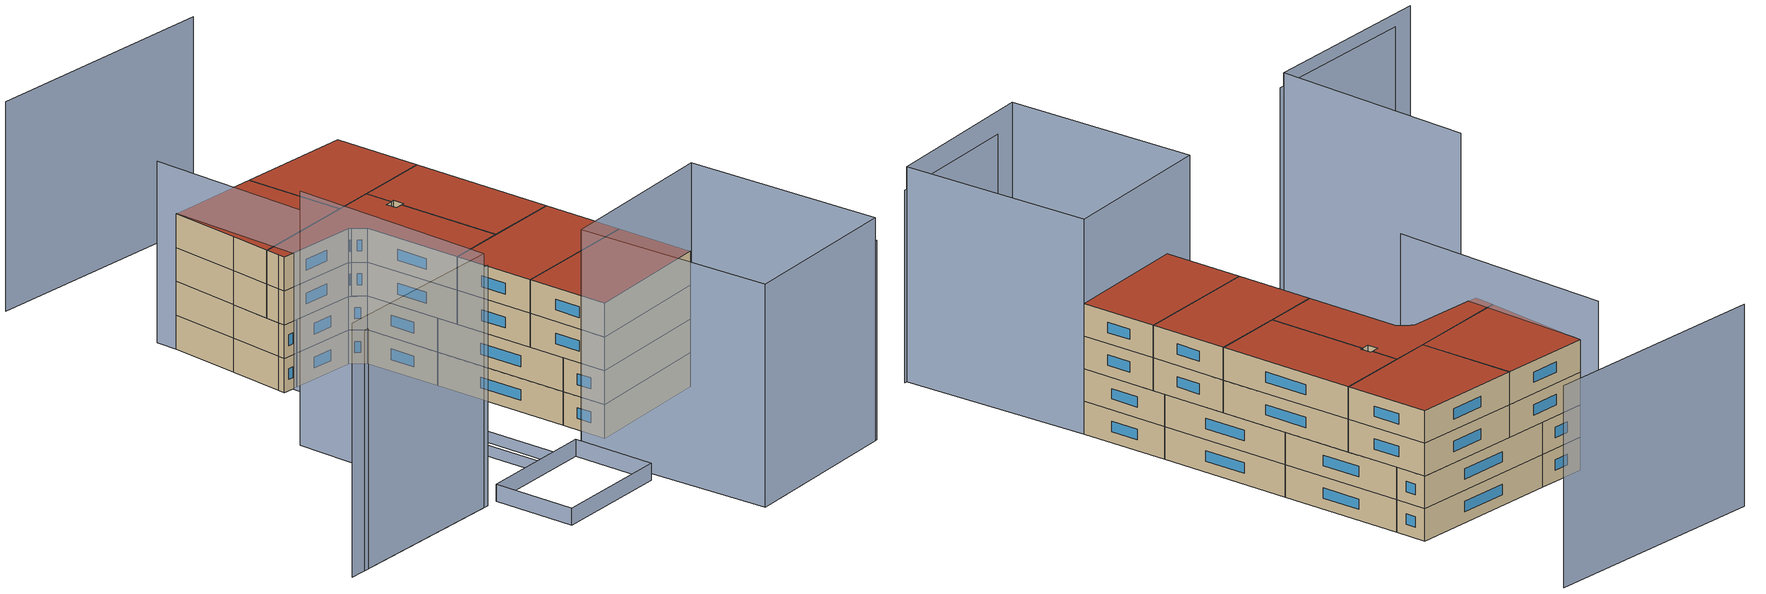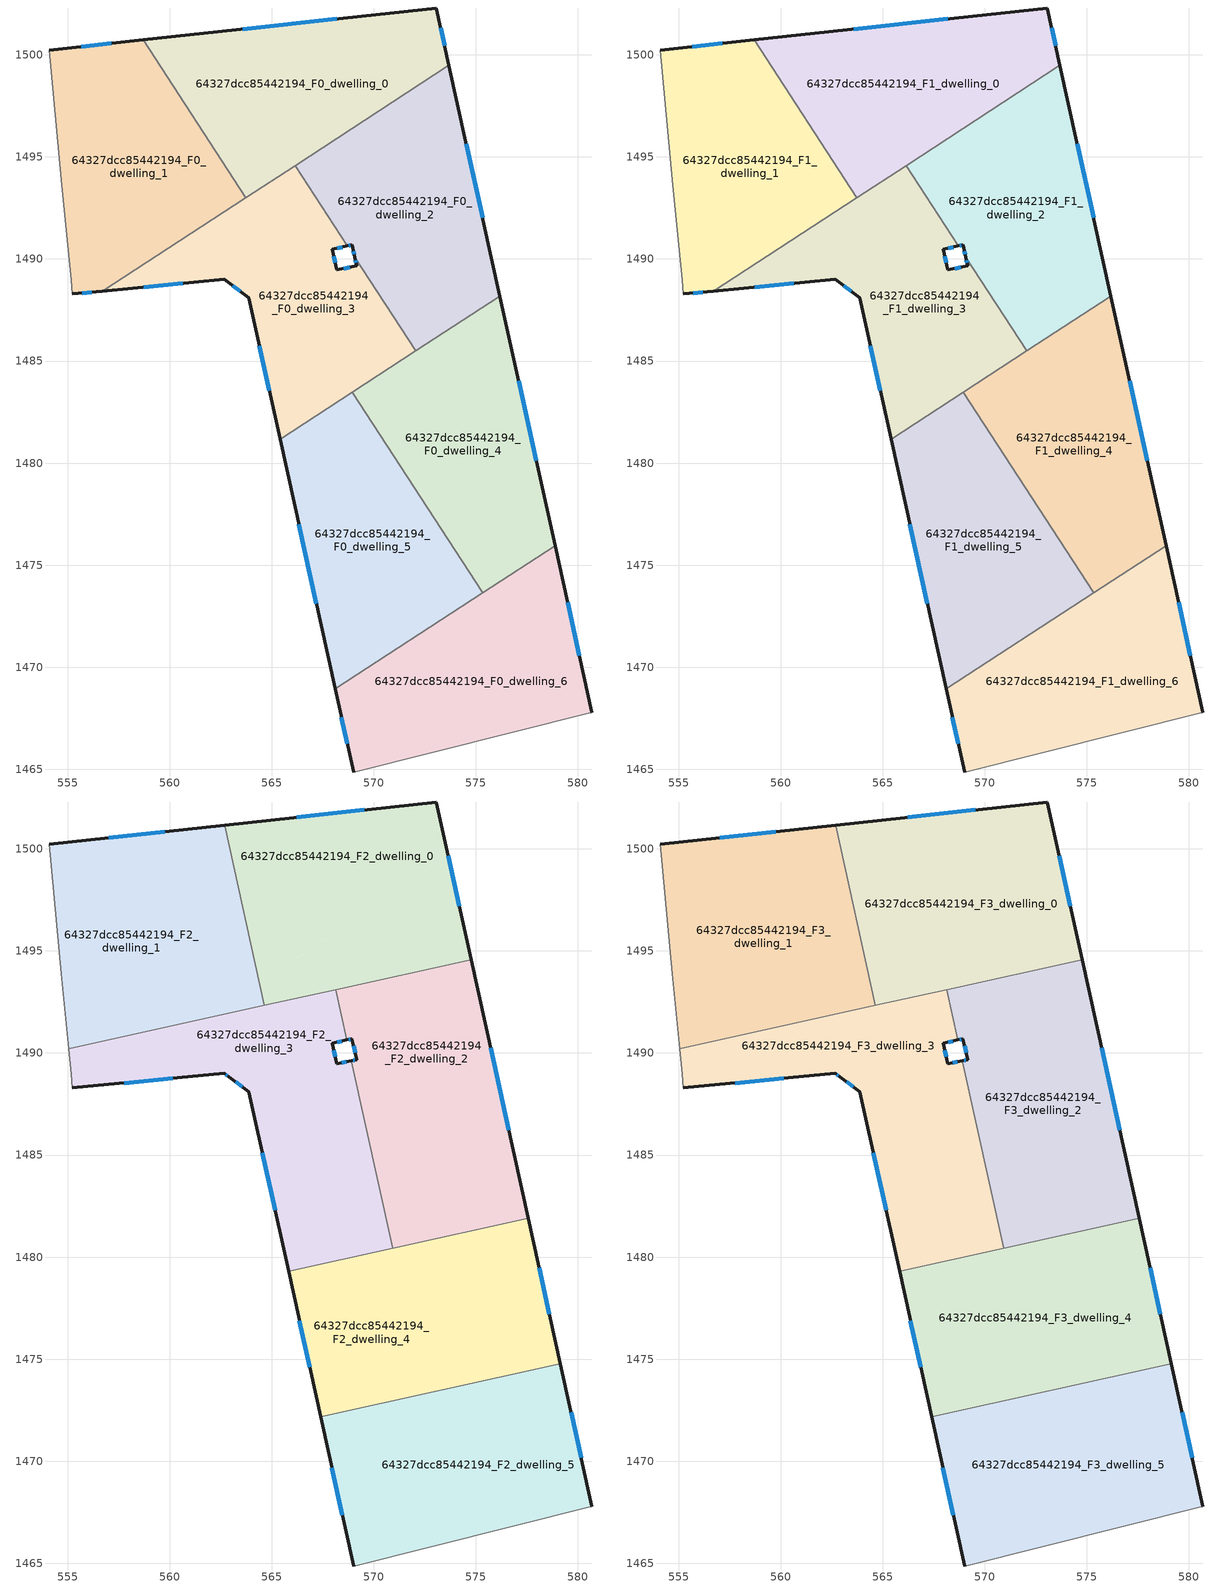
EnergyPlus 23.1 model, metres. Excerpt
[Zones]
64327dcc85442194_F0_dwelling_0
 floor ground (EU_floor_Construction): 573.06,1502.29 573.68,1499.48 563.73,1493.01 558.71,1500.73 z0
 wall outside (EU_wall_Construction): 573.68,1499.48 573.06,1502.29 558.71,1500.73 z0:3
 wall to 64327dcc85442194_F0_dwelling_1 (EU_wall_Construction): 558.71,1500.73 563.73,1493.01 z0:3
 wall to 64327dcc85442194_F0_dwelling_2 (EU_wall_Construction): 566.14,1494.58 573.68,1499.48 z0:3
 wall to 64327dcc85442194_F0_dwelling_3 (EU_wall_Construction): 563.73,1493.01 566.14,1494.58 z0:3
 window (EU_Window_Construction): 573.47,1500.44 573.27,1501.34 / 568.18,1501.76 563.59,1501.26 z1.02:1.98
64327dcc85442194_F0_dwelling_1
 floor ground (EU_floor_Construction): 558.71,1500.73 563.73,1493.01 556.69,1488.42 555.24,1488.29 555.18,1488.96 554.7,1493.89 554.1,1500.22 z0
 wall outside (EU_wall_Construction): 555.24,1488.29 556.69,1488.42 / 558.71,1500.73 554.1,1500.22 z0:3
 wall adiabatic (EU_wall_Construction): 554.1,1500.22 554.7,1493.89 555.18,1488.96 555.24,1488.29 z0:3
 wall to 64327dcc85442194_F0_dwelling_3 (EU_wall_Construction): 556.69,1488.42 563.73,1493.01 z0:3
 window (EU_Window_Construction): 555.73,1488.33 556.2,1488.38 / 557.14,1500.56 555.67,1500.4 z1.02:1.98
64327dcc85442194_F0_dwelling_2
 floor ground (EU_floor_Construction): 573.68,1499.48 576.18,1488.18 572.05,1485.5 569.07,1490.07 568.96,1490.55 568.93,1490.69 568.7,1490.64 566.14,1494.58 z0
 wall outside (EU_wall_Construction): 568.7,1490.64 568.93,1490.69 568.96,1490.55 569.07,1490.07 / 576.18,1488.18 573.68,1499.48 z0:3
 wall to 64327dcc85442194_F0_dwelling_3 (EU_wall_Construction): 569.07,1490.07 572.05,1485.5 / 566.14,1494.58 568.7,1490.64 z0:3
 wall to 64327dcc85442194_F0_dwelling_4 (EU_wall_Construction): 572.05,1485.5 576.18,1488.18 z0:3
 window (EU_Window_Construction): 569,1490.39 569.04,1490.24 / 568.78,1490.66 568.86,1490.68 / 575.33,1492.03 574.53,1495.64 z1.02:1.98
64327dcc85442194_F0_dwelling_3
 floor ground (EU_floor_Construction): 568.7,1490.64 567.96,1490.48 568.19,1489.46 569.16,1489.67 569.07,1490.07 572.05,1485.5 565.41,1481.18 563.88,1488.11 562.68,1489 556.69,1488.42 566.14,1494.58 z0
 wall outside (EU_wall_Construction): 569.07,1490.07 569.16,1489.67 568.19,1489.46 567.96,1490.48 568.7,1490.64 / 556.69,1488.42 562.68,1489 563.88,1488.11 565.41,1481.18 z0:3
 wall to 64327dcc85442194_F0_dwelling_5 (EU_wall_Construction): 565.41,1481.18 568.95,1483.48 z0:3
 wall to 64327dcc85442194_F0_dwelling_4 (EU_wall_Construction): 568.95,1483.48 572.05,1485.5 z0:3
 window (EU_Window_Construction): 568.21,1490.53 568.45,1490.59 / 568.11,1489.81 568.04,1490.13 / 568.83,1489.6 568.52,1489.53 / 569.1,1489.94 569.13,1489.81 / 564.4,1485.75 564.89,1483.54 / 563.08,1488.69 563.47,1488.41 / 558.73,1488.62 560.64,1488.8 z1.02:1.98
64327dcc85442194_F0_dwelling_4
 floor ground (EU_floor_Construction): 576.18,1488.18 578.88,1475.95 575.34,1473.65 568.95,1483.48 z0
 wall outside (EU_wall_Construction): 578.88,1475.95 576.18,1488.18 z0:3
 wall to 64327dcc85442194_F0_dwelling_5 (EU_wall_Construction): 568.95,1483.48 575.34,1473.65 z0:3
 wall to 64327dcc85442194_F0_dwelling_6 (EU_wall_Construction): 575.34,1473.65 578.88,1475.95 z0:3
 window (EU_Window_Construction): 577.96,1480.11 577.1,1484.02 z1.02:1.98
64327dcc85442194_F0_dwelling_5
 floor ground (EU_floor_Construction): 568.95,1483.48 575.34,1473.65 568.11,1468.95 565.41,1481.18 z0
 wall outside (EU_wall_Construction): 565.41,1481.18 568.11,1468.95 z0:3
 wall to 64327dcc85442194_F0_dwelling_6 (EU_wall_Construction): 568.11,1468.95 575.34,1473.65 z0:3
 window (EU_Window_Construction): 566.33,1477.02 567.19,1473.11 z1.02:1.98
64327dcc85442194_F0_dwelling_6
 floor ground (EU_floor_Construction): 578.88,1475.95 580.68,1467.8 580.65,1467.77 580.61,1467.78 569.01,1464.87 568.11,1468.95 z0
 wall outside (EU_wall_Construction): 580.68,1467.8 578.88,1475.95 / 568.11,1468.95 569.01,1464.87 z0:3
 wall adiabatic (EU_wall_Construction): 569.01,1464.87 580.61,1467.78 580.65,1467.77 580.68,1467.8 z0:3
 window (EU_Window_Construction): 580.07,1470.57 579.49,1473.18 / 568.42,1467.56 568.71,1466.26 z1.02:1.98
64327dcc85442194_F1_dwelling_0
 floor to 64327dcc85442194_F0_dwelling_0 (EU_floor_Construction): 573.06,1502.29 573.68,1499.48 563.73,1493.01 558.71,1500.73 z3
 wall outside (EU_wall_Construction): 573.68,1499.48 573.06,1502.29 558.71,1500.73 z3:6
 wall to 64327dcc85442194_F1_dwelling_1 (EU_wall_Construction): 558.71,1500.73 563.73,1493.01 z3:6
 wall to 64327dcc85442194_F1_dwelling_2 (EU_wall_Construction): 566.14,1494.58 573.68,1499.48 z3:6
 wall to 64327dcc85442194_F1_dwelling_3 (EU_wall_Construction): 563.73,1493.01 566.14,1494.58 z3:6
 window (EU_Window_Construction): 573.47,1500.44 573.27,1501.34 / 568.18,1501.76 563.59,1501.26 z4.02:4.98
 ceiling adiabatic (EU_roof_Construction): 573.68,1499.48 573.06,1502.29 562.7,1501.16 564.4,1493.44 z6
64327dcc85442194_F1_dwelling_1
 floor to 64327dcc85442194_F0_dwelling_1 (EU_floor_Construction): 558.71,1500.73 563.73,1493.01 556.69,1488.42 555.24,1488.29 555.18,1488.96 554.7,1493.89 554.1,1500.22 z3
 wall outside (EU_wall_Construction): 555.24,1488.29 556.69,1488.42 / 558.71,1500.73 554.1,1500.22 z3:6
 wall adiabatic (EU_wall_Construction): 554.1,1500.22 554.7,1493.89 555.18,1488.96 555.24,1488.29 z3:6
 wall to 64327dcc85442194_F1_dwelling_3 (EU_wall_Construction): 556.69,1488.42 563.73,1493.01 z3:6
 window (EU_Window_Construction): 555.73,1488.33 556.2,1488.38 / 557.14,1500.56 555.67,1500.4 z4.02:4.98
64327dcc85442194_F1_dwelling_2
 floor to 64327dcc85442194_F0_dwelling_2 (EU_floor_Construction): 573.68,1499.48 576.18,1488.18 572.05,1485.5 569.07,1490.07 568.96,1490.55 568.93,1490.69 568.7,1490.64 566.14,1494.58 z3
 wall outside (EU_wall_Construction): 568.7,1490.64 568.93,1490.69 568.96,1490.55 569.07,1490.07 / 576.18,1488.18 573.68,1499.48 z3:6
 wall to 64327dcc85442194_F1_dwelling_3 (EU_wall_Construction): 569.07,1490.07 572.05,1485.5 / 566.14,1494.58 568.7,1490.64 z3:6
 wall to 64327dcc85442194_F1_dwelling_4 (EU_wall_Construction): 572.05,1485.5 576.18,1488.18 z3:6
 window (EU_Window_Construction): 569,1490.39 569.04,1490.24 / 568.78,1490.66 568.86,1490.68 / 575.33,1492.03 574.53,1495.64 z4.02:4.98
64327dcc85442194_F1_dwelling_3
 floor to 64327dcc85442194_F0_dwelling_3 (EU_floor_Construction): 568.7,1490.64 567.96,1490.48 568.19,1489.46 569.16,1489.67 569.07,1490.07 572.05,1485.5 565.41,1481.18 563.88,1488.11 562.68,1489 556.69,1488.42 566.14,1494.58 z3
 wall outside (EU_wall_Construction): 569.07,1490.07 569.16,1489.67 568.19,1489.46 567.96,1490.48 568.7,1490.64 / 556.69,1488.42 562.68,1489 563.88,1488.11 565.41,1481.18 z3:6
 wall to 64327dcc85442194_F1_dwelling_5 (EU_wall_Construction): 565.41,1481.18 568.95,1483.48 z3:6
 wall to 64327dcc85442194_F1_dwelling_4 (EU_wall_Construction): 568.95,1483.48 572.05,1485.5 z3:6
 window (EU_Window_Construction): 568.21,1490.53 568.45,1490.59 / 568.11,1489.81 568.04,1490.13 / 568.83,1489.6 568.52,1489.53 / 569.1,1489.94 569.13,1489.81 / 564.4,1485.75 564.89,1483.54 / 563.08,1488.69 563.47,1488.41 / 558.73,1488.62 560.64,1488.8 z4.02:4.98
64327dcc85442194_F1_dwelling_4
 floor to 64327dcc85442194_F0_dwelling_4 (EU_floor_Construction): 576.18,1488.18 578.88,1475.95 575.34,1473.65 568.95,1483.48 z3
 wall outside (EU_wall_Construction): 578.88,1475.95 576.18,1488.18 z3:6
 wall to 64327dcc85442194_F1_dwelling_5 (EU_wall_Construction): 568.95,1483.48 575.34,1473.65 z3:6
 wall to 64327dcc85442194_F1_dwelling_6 (EU_wall_Construction): 575.34,1473.65 578.88,1475.95 z3:6
 window (EU_Window_Construction): 577.96,1480.11 577.1,1484.02 z4.02:4.98
64327dcc85442194_F1_dwelling_5
 floor to 64327dcc85442194_F0_dwelling_5 (EU_floor_Construction): 568.95,1483.48 575.34,1473.65 568.11,1468.95 565.41,1481.18 z3
 wall outside (EU_wall_Construction): 565.41,1481.18 568.11,1468.95 z3:6
 wall to 64327dcc85442194_F1_dwelling_6 (EU_wall_Construction): 568.11,1468.95 575.34,1473.65 z3:6
 window (EU_Window_Construction): 566.33,1477.02 567.19,1473.11 z4.02:4.98
64327dcc85442194_F1_dwelling_6
 floor to 64327dcc85442194_F0_dwelling_6 (EU_floor_Construction): 578.88,1475.95 580.68,1467.8 580.65,1467.77 580.61,1467.78 569.01,1464.87 568.11,1468.95 z3
 wall outside (EU_wall_Construction): 580.68,1467.8 578.88,1475.95 / 568.11,1468.95 569.01,1464.87 z3:6
 wall adiabatic (EU_wall_Construction): 569.01,1464.87 580.61,1467.78 580.65,1467.77 580.68,1467.8 z3:6
 window (EU_Window_Construction): 580.07,1470.57 579.49,1473.18 / 568.42,1467.56 568.71,1466.26 z4.02:4.98
64327dcc85442194_F2_dwelling_0
 floor to 64327dcc85442194_F1_dwelling_3 (EU_floor_Construction): 566.14,1494.58 567.23,1492.9 564.64,1492.33 564.4,1493.44 z6
 floor to 64327dcc85442194_F1_dwelling_2 (EU_floor_Construction): 573.68,1499.48 574.77,1494.57 567.23,1492.91 566.14,1494.58 z6
 floor adiabatic (EU_floor_Construction): 573.06,1502.29 573.68,1499.48 564.4,1493.44 562.69,1501.16 z6
 wall outside (EU_wall_Construction): 574.77,1494.57 573.06,1502.29 562.69,1501.16 z6:9
 wall to 64327dcc85442194_F2_dwelling_1 (EU_wall_Construction): 562.69,1501.16 564.65,1492.33 z6:9
 wall to 64327dcc85442194_F2_dwelling_2 (EU_wall_Construction): 568.13,1493.1 574.77,1494.57 z6:9
 wall to 64327dcc85442194_F2_dwelling_3 (EU_wall_Construction): 564.65,1492.33 568.13,1493.1 z6:9
 window (EU_Window_Construction): 569.53,1501.91 566.22,1501.55 / 574.19,1497.2 573.64,1499.67 z7.02:7.98
64327dcc85442194_F2_dwelling_1
 floor to 64327dcc85442194_F1_dwelling_1 (EU_floor_Construction): 558.71,1500.73 563.73,1493.01 561.7,1491.68 555.06,1490.22 554.7,1493.89 554.1,1500.22 z6
 floor to 64327dcc85442194_F1_dwelling_3 (EU_floor_Construction): 564.4,1493.44 564.64,1492.33 561.7,1491.68 z6
 floor to 64327dcc85442194_F1_dwelling_0 (EU_floor_Construction): 562.7,1501.16 564.4,1493.44 563.73,1493.01 558.71,1500.73 z6
 wall outside (EU_wall_Construction): 562.69,1501.16 554.1,1500.22 z6:9
 wall adiabatic (EU_wall_Construction): 554.1,1500.22 554.7,1493.89 555.06,1490.22 z6:9
 wall to 64327dcc85442194_F2_dwelling_3 (EU_wall_Construction): 555.06,1490.22 564.65,1492.33 z6:9
 window (EU_Window_Construction): 559.77,1500.84 557.03,1500.54 z7.02:7.98
64327dcc85442194_F2_dwelling_2
 floor to 64327dcc85442194_F1_dwelling_2 (EU_floor_Construction): 574.77,1494.57 576.18,1488.18 572.05,1485.5 569.07,1490.07 568.93,1490.69 568.7,1490.64 568.67,1490.7 568.13,1493.11 z6
 floor to 64327dcc85442194_F1_dwelling_4 (EU_floor_Construction): 576.18,1488.18 577.57,1481.9 570.93,1480.44 570.09,1484.23 z6
 floor to 64327dcc85442194_F1_dwelling_3 (EU_floor_Construction): 569.16,1489.67 569.07,1490.07 572.05,1485.5 570.09,1484.23 568.91,1489.61 z6
 wall outside (EU_wall_Construction): 568.68,1490.64 568.93,1490.69 569.16,1489.67 568.91,1489.61 / 577.57,1481.9 574.77,1494.57 z6:9
 wall to 64327dcc85442194_F2_dwelling_3 (EU_wall_Construction): 568.91,1489.61 570.93,1480.44 / 568.13,1493.11 568.68,1490.64 z6:9
 wall to 64327dcc85442194_F2_dwelling_4 (EU_wall_Construction): 570.93,1480.44 577.57,1481.9 z6:9
 window (EU_Window_Construction): 569.07,1489.65 568.99,1489.63 / 569.01,1490.34 569.08,1490.02 / 568.77,1490.66 568.85,1490.67 / 576.61,1486.21 575.72,1490.26 z7.02:7.98
64327dcc85442194_F2_dwelling_3
 floor to 64327dcc85442194_F1_dwelling_3 (EU_floor_Construction): 568.67,1490.7 568.68,1490.64 567.96,1490.48 568.19,1489.46 568.91,1489.61 570.09,1484.23 565.41,1481.18 563.88,1488.11 562.68,1489 556.69,1488.42 561.7,1491.68 567.23,1492.91 z6
 floor to 64327dcc85442194_F1_dwelling_1 (EU_floor_Construction): 561.7,1491.68 556.69,1488.42 555.24,1488.29 555.18,1488.96 555.06,1490.22 z6
 floor to 64327dcc85442194_F1_dwelling_2 (EU_floor_Construction): 568.13,1493.11 568.67,1490.7 567.23,1492.91 z6
 floor to 64327dcc85442194_F1_dwelling_5 (EU_floor_Construction): 568.95,1483.48 570.93,1480.44 565.82,1479.31 565.41,1481.18 z6
 floor to 64327dcc85442194_F1_dwelling_4 (EU_floor_Construction): 570.09,1484.23 570.93,1480.44 568.95,1483.48 z6
 wall outside (EU_wall_Construction): 568.91,1489.61 568.19,1489.46 567.96,1490.48 568.68,1490.64 / 555.24,1488.29 562.68,1489 562.91,1488.82 563.88,1488.11 565.82,1479.31 z6:9
 wall adiabatic (EU_wall_Construction): 555.06,1490.22 555.18,1488.96 555.24,1488.29 z6:9
 wall to 64327dcc85442194_F2_dwelling_4 (EU_wall_Construction): 565.82,1479.31 570.93,1480.44 z6:9
 window (EU_Window_Construction): 568.2,1490.53 568.43,1490.58 / 568.11,1489.81 568.04,1490.13 / 568.66,1489.56 568.43,1489.51 / 564.54,1485.11 565.16,1482.3 / 563.24,1488.58 563.55,1488.35 / 562.75,1488.94 562.83,1488.88 / 557.77,1488.53 560.14,1488.75 z7.02:7.98
64327dcc85442194_F2_dwelling_4
 floor to 64327dcc85442194_F1_dwelling_4 (EU_floor_Construction): 577.57,1481.9 578.88,1475.95 575.99,1474.07 575.19,1473.89 570.93,1480.43 z6
 floor to 64327dcc85442194_F1_dwelling_6 (EU_floor_Construction): 578.88,1475.95 579.14,1474.77 575.99,1474.07 z6
 floor to 64327dcc85442194_F1_dwelling_5 (EU_floor_Construction): 570.93,1480.43 575.19,1473.89 567.4,1472.17 565.82,1479.31 z6
 wall outside (EU_wall_Construction): 565.82,1479.31 567.4,1472.17 / 579.14,1474.77 577.57,1481.9 z6:9
 wall to 64327dcc85442194_F2_dwelling_5 (EU_wall_Construction): 567.4,1472.17 579.14,1474.77 z6:9
 window (EU_Window_Construction): 566.36,1476.88 566.86,1474.6 / 578.61,1477.19 578.1,1479.47 z7.02:7.98
64327dcc85442194_F2_dwelling_5
 floor to 64327dcc85442194_F1_dwelling_5 (EU_floor_Construction): 575.19,1473.89 575.34,1473.65 568.11,1468.95 567.4,1472.17 z6
 floor to 64327dcc85442194_F1_dwelling_6 (EU_floor_Construction): 579.14,1474.77 580.68,1467.8 580.65,1467.77 580.61,1467.78 569.01,1464.87 568.11,1468.95 575.98,1474.07 z6
 floor to 64327dcc85442194_F1_dwelling_4 (EU_floor_Construction): 575.98,1474.07 575.34,1473.65 575.19,1473.89 z6
 wall outside (EU_wall_Construction): 580.68,1467.8 579.14,1474.77 / 567.4,1472.17 569.01,1464.87 z6:9
 wall adiabatic (EU_wall_Construction): 569.01,1464.87 580.61,1467.78 580.65,1467.77 580.68,1467.8 z6:9
 window (EU_Window_Construction): 580.16,1470.17 579.67,1472.4 / 567.95,1469.69 568.46,1467.35 z7.02:7.98
64327dcc85442194_F3_dwelling_0
 floor to 64327dcc85442194_F2_dwelling_0 (EU_floor_Construction): 573.06,1502.29 574.77,1494.57 564.65,1492.33 562.69,1501.16 z9
 wall outside (EU_wall_Construction): 574.77,1494.57 573.06,1502.29 562.69,1501.16 z9:12
 wall to 64327dcc85442194_F3_dwelling_1 (EU_wall_Construction): 562.69,1501.16 564.65,1492.33 z9:12
 wall to 64327dcc85442194_F3_dwelling_2 (EU_wall_Construction): 568.13,1493.1 574.77,1494.57 z9:12
 wall to 64327dcc85442194_F3_dwelling_3 (EU_wall_Construction): 564.65,1492.33 568.13,1493.1 z9:12
 window (EU_Window_Construction): 569.53,1501.91 566.22,1501.55 / 574.19,1497.2 573.64,1499.67 z10.02:10.98
 roof outside (EU_roof_Construction): 574.77,1494.57 573.06,1502.29 562.69,1501.16 564.65,1492.33 z12
64327dcc85442194_F3_dwelling_1
 floor to 64327dcc85442194_F2_dwelling_1 (EU_floor_Construction): 562.69,1501.16 564.65,1492.33 555.06,1490.22 554.7,1493.89 554.1,1500.22 z9
 wall outside (EU_wall_Construction): 562.69,1501.16 554.1,1500.22 z9:12
 wall adiabatic (EU_wall_Construction): 554.1,1500.22 554.7,1493.89 555.06,1490.22 z9:12
 wall to 64327dcc85442194_F3_dwelling_3 (EU_wall_Construction): 555.06,1490.22 564.65,1492.33 z9:12
 window (EU_Window_Construction): 559.77,1500.84 557.03,1500.54 z10.02:10.98
 roof outside (EU_roof_Construction): 564.65,1492.33 562.69,1501.16 554.1,1500.22 554.7,1493.89 555.06,1490.22 z12
64327dcc85442194_F3_dwelling_2
 floor to 64327dcc85442194_F2_dwelling_2 (EU_floor_Construction): 574.77,1494.57 577.57,1481.9 570.93,1480.44 568.91,1489.61 569.16,1489.67 568.93,1490.69 568.68,1490.64 568.13,1493.11 z9
 wall outside (EU_wall_Construction): 568.68,1490.64 568.93,1490.69 569.16,1489.67 568.91,1489.61 / 577.57,1481.9 574.77,1494.57 z9:12
 wall to 64327dcc85442194_F3_dwelling_3 (EU_wall_Construction): 568.91,1489.61 570.93,1480.44 / 568.13,1493.11 568.68,1490.64 z9:12
 wall to 64327dcc85442194_F3_dwelling_4 (EU_wall_Construction): 570.93,1480.44 577.57,1481.9 z9:12
 window (EU_Window_Construction): 569.07,1489.65 568.99,1489.63 / 569.01,1490.34 569.08,1490.02 / 568.77,1490.66 568.85,1490.67 / 576.61,1486.21 575.72,1490.26 z10.02:10.98
 roof outside (EU_roof_Construction): 577.57,1481.9 574.77,1494.57 568.13,1493.11 568.68,1490.64 568.93,1490.69 569.16,1489.67 568.91,1489.61 570.93,1480.44 z12
64327dcc85442194_F3_dwelling_3
 floor to 64327dcc85442194_F2_dwelling_3 (EU_floor_Construction): 568.13,1493.11 568.68,1490.64 567.96,1490.48 568.19,1489.46 568.91,1489.61 570.93,1480.44 565.82,1479.31 563.88,1488.11 562.91,1488.82 562.68,1489 555.24,1488.29 555.18,1488.96 555.06,1490.22 z9
 wall outside (EU_wall_Construction): 568.91,1489.61 568.19,1489.46 567.96,1490.48 568.68,1490.64 / 555.24,1488.29 562.68,1489 562.91,1488.82 563.88,1488.11 565.82,1479.31 z9:12
 wall adiabatic (EU_wall_Construction): 555.06,1490.22 555.18,1488.96 555.24,1488.29 z9:12
 wall to 64327dcc85442194_F3_dwelling_4 (EU_wall_Construction): 565.82,1479.31 570.93,1480.44 z9:12
 window (EU_Window_Construction): 568.2,1490.53 568.43,1490.58 / 568.11,1489.81 568.04,1490.13 / 568.66,1489.56 568.43,1489.51 / 564.54,1485.11 565.16,1482.3 / 563.24,1488.58 563.55,1488.35 / 562.75,1488.94 562.83,1488.88 / 557.77,1488.53 560.14,1488.75 z10.02:10.98
 roof outside (EU_roof_Construction): 570.93,1480.44 568.91,1489.61 568.19,1489.46 567.96,1490.48 568.68,1490.64 568.13,1493.11 555.06,1490.22 555.18,1488.96 555.24,1488.29 562.68,1489 562.91,1488.82 563.88,1488.11 565.82,1479.31 z12
64327dcc85442194_F3_dwelling_4
 floor to 64327dcc85442194_F2_dwelling_4 (EU_floor_Construction): 577.57,1481.9 579.14,1474.77 567.4,1472.17 565.82,1479.31 z9
 wall outside (EU_wall_Construction): 565.82,1479.31 567.4,1472.17 / 579.14,1474.77 577.57,1481.9 z9:12
 wall to 64327dcc85442194_F3_dwelling_5 (EU_wall_Construction): 567.4,1472.17 579.14,1474.77 z9:12
 window (EU_Window_Construction): 566.36,1476.88 566.86,1474.6 / 578.61,1477.19 578.1,1479.47 z10.02:10.98
 roof outside (EU_roof_Construction): 579.14,1474.77 577.57,1481.9 565.82,1479.31 567.4,1472.17 z12
64327dcc85442194_F3_dwelling_5
 floor to 64327dcc85442194_F2_dwelling_5 (EU_floor_Construction): 579.14,1474.77 580.68,1467.8 580.65,1467.77 580.61,1467.78 569.01,1464.87 567.4,1472.17 z9
 wall outside (EU_wall_Construction): 580.68,1467.8 579.14,1474.77 / 567.4,1472.17 569.01,1464.87 z9:12
 wall adiabatic (EU_wall_Construction): 569.01,1464.87 580.61,1467.78 580.65,1467.77 580.68,1467.8 z9:12
 window (EU_Window_Construction): 580.16,1470.17 579.67,1472.4 / 567.95,1469.69 568.46,1467.35 z10.02:10.98
 roof outside (EU_roof_Construction): 580.65,1467.77 580.68,1467.8 579.14,1474.77 567.4,1472.17 569.01,1464.87 580.61,1467.78 z12
shading: 538.06,1458.62 553.57,1461.43 z0:21.3; 554.61,1461.6 565.06,1463.87 / 565.06,1463.87 566.67,1456.47 / 566.67,1456.47 556.23,1454.19 / 556.23,1454.19 554.61,1461.6 z0:1.5; 560.86,1463.17 558.77,1472.67 / 558.77,1472.67 560.83,1473.12 / 560.83,1473.12 562.92,1463.63 / 562.92,1463.63 560.86,1463.17 z0:1; 549.72,1479.96 553.09,1461.34 / 553.09,1461.34 536.51,1458.33 z0:22.5; 572.24,1447.08 585.36,1450.37 z0:17.7; 570.2,1446.56 565.81,1464.07 / 565.81,1464.07 580.73,1467.81 / 580.73,1467.81 585.12,1450.31 / 585.12,1450.31 570.2,1446.56 z0:19.8; 553.76,1502.12 557.5,1481.33 z0:16.1; 570.33,1516.84 548.45,1514.56 z0:18.6
[Building]
EU S2 Campaign: North Axis=0; Terrain=City; Solar Distribution=FullExterior
[Site:Location]
Vienna: Latitude=48; Longitude=16.5; Time Zone=1; Elevation=183
[SizingPeriod:WeatherFileDays]
AnnualSizingPeriod: Begin Month=1; Begin Day of Month=1; End Month=12; End Day of Month=31; Day of Week for Start Day=Monday; Use Weather File Daylight Saving Period=No; Use Weather File Rain and Snow Indicators=No
[MATERIAL]
EU_InternalMass_Material: Roughness=MediumRough; Thickness=0.1; Conductivity=1; Density=1800; Specific Heat=900; Thermal Absorptance=0.9; Solar Absorptance=0.7; Visible Absorptance=0.7
[MATERIAL:NOMASS] Roughness=MediumRough; Thermal Absorptance=0.9; Solar Absorptance=0.7; Visible Absorptance=0.7
Name | Thermal Resistance
EU_wall_NoMass | 0.942466
EU_roof_NoMass | 0.551687
EU_floor_NoMass | 0.66527
[WINDOWMATERIAL:SIMPLEGLAZINGSYSTEM]
EU_Window_SimpleGlazing: UFactor=2.03367; Solar Heat Gain Coefficient=0.65; Visible Transmittance=0.65
[CONSTRUCTION]
EU_wall_Construction: EU_wall_NoMass
EU_roof_Construction: EU_roof_NoMass
EU_floor_Construction: EU_floor_NoMass
EU_Window_Construction: EU_Window_SimpleGlazing
EU_InternalMass_Construction: EU_InternalMass_Material
[ZONE] Type=1; Multiplier=1; Ceiling Height=autocalculate; Floor Area=autocalculate; Part of Total Floor Area=Yes
Name | Volume
64327dcc85442194_F0_dwelling_0; 64327dcc85442194_F1_dwelling_0 | 225.965
64327dcc85442194_F2_dwelling_0; 64327dcc85442194_F3_dwelling_0 | 263.611
64327dcc85442194_F0_dwelling_1; 64327dcc85442194_F1_dwelling_1 | 225.951
64327dcc85442194_F2_dwelling_1; 64327dcc85442194_F3_dwelling_1 | 263.632
64327dcc85442194_F0_dwelling_2; 64327dcc85442194_F1_dwelling_2 | 225.953
64327dcc85442194_F2_dwelling_2; 64327dcc85442194_F3_dwelling_2 | 263.635
64327dcc85442194_F0_dwelling_3; 64327dcc85442194_F1_dwelling_3; 64327dcc85442194_F0_dwelling_6; 64327dcc85442194_F1_dwelling_6 | 225.963
64327dcc85442194_F2_dwelling_3; 64327dcc85442194_F3_dwelling_3 | 263.622
64327dcc85442194_F0_dwelling_4; 64327dcc85442194_F1_dwelling_4 | 225.944
64327dcc85442194_F2_dwelling_4; 64327dcc85442194_F3_dwelling_4 | 263.624
64327dcc85442194_F0_dwelling_5; 64327dcc85442194_F1_dwelling_5 | 225.977
64327dcc85442194_F2_dwelling_5; 64327dcc85442194_F3_dwelling_5 | 263.636
[INTERNALMASS] Construction=EU_InternalMass_Construction
Name | Zone or ZoneList | Surface Area
64327dcc85442194_F0_dwelling_0_EU_InternalMass | 64327dcc85442194_F0_dwelling_0 | 75.319
64327dcc85442194_F0_dwelling_1_EU_InternalMass | 64327dcc85442194_F0_dwelling_1 | 75.3164
64327dcc85442194_F0_dwelling_2_EU_InternalMass | 64327dcc85442194_F0_dwelling_2 | 75.32
64327dcc85442194_F0_dwelling_3_EU_InternalMass | 64327dcc85442194_F0_dwelling_3 | 75.3203
64327dcc85442194_F0_dwelling_4_EU_InternalMass | 64327dcc85442194_F0_dwelling_4 | 75.3146
64327dcc85442194_F0_dwelling_5_EU_InternalMass | 64327dcc85442194_F0_dwelling_5 | 75.3256
64327dcc85442194_F0_dwelling_6_EU_InternalMass | 64327dcc85442194_F0_dwelling_6 | 75.3209
64327dcc85442194_F1_dwelling_0_EU_InternalMass | 64327dcc85442194_F1_dwelling_0 | 75.319
64327dcc85442194_F1_dwelling_1_EU_InternalMass | 64327dcc85442194_F1_dwelling_1 | 75.3164
64327dcc85442194_F1_dwelling_2_EU_InternalMass | 64327dcc85442194_F1_dwelling_2 | 75.32
64327dcc85442194_F1_dwelling_3_EU_InternalMass | 64327dcc85442194_F1_dwelling_3 | 75.3203
64327dcc85442194_F1_dwelling_4_EU_InternalMass | 64327dcc85442194_F1_dwelling_4 | 75.3146
64327dcc85442194_F1_dwelling_5_EU_InternalMass | 64327dcc85442194_F1_dwelling_5 | 75.3256
64327dcc85442194_F1_dwelling_6_EU_InternalMass | 64327dcc85442194_F1_dwelling_6 | 75.3209
64327dcc85442194_F2_dwelling_0_EU_InternalMass | 64327dcc85442194_F2_dwelling_0 | 87.8721
64327dcc85442194_F2_dwelling_1_EU_InternalMass | 64327dcc85442194_F2_dwelling_1 | 87.876
64327dcc85442194_F2_dwelling_2_EU_InternalMass | 64327dcc85442194_F2_dwelling_2 | 87.876
64327dcc85442194_F2_dwelling_3_EU_InternalMass | 64327dcc85442194_F2_dwelling_3 | 87.8739
64327dcc85442194_F2_dwelling_4_EU_InternalMass | 64327dcc85442194_F2_dwelling_4 | 87.8783
64327dcc85442194_F2_dwelling_5_EU_InternalMass | 64327dcc85442194_F2_dwelling_5 | 87.8787
64327dcc85442194_F3_dwelling_0_EU_InternalMass | 64327dcc85442194_F3_dwelling_0 | 87.8721
64327dcc85442194_F3_dwelling_1_EU_InternalMass | 64327dcc85442194_F3_dwelling_1 | 87.876
64327dcc85442194_F3_dwelling_2_EU_InternalMass | 64327dcc85442194_F3_dwelling_2 | 87.876
64327dcc85442194_F3_dwelling_3_EU_InternalMass | 64327dcc85442194_F3_dwelling_3 | 87.8739
64327dcc85442194_F3_dwelling_4_EU_InternalMass | 64327dcc85442194_F3_dwelling_4 | 87.8783
64327dcc85442194_F3_dwelling_5_EU_InternalMass | 64327dcc85442194_F3_dwelling_5 | 87.8787
[OTHEREQUIPMENT] Fuel Type=Electricity; Design Level Calculation Method=Watts/Area; Power per Zone Floor Area=1; Fraction Latent=0; Fraction Radiant=0; Fraction Lost=0; Carbon Dioxide Generation Rate=0; EndUse Subcategory=EU_Step8_InternalGains
Name | Zone or ZoneList or Space or SpaceList | Schedule
EU_Step8_InternalGain_64327dcc85442194_F0_dwelling_0_f000 | 64327dcc85442194_F0_dwelling_0 | EU_Step8_GainSchedule_64327dcc85442194_F0_dwelling_0_f000
EU_Step8_InternalGain_64327dcc85442194_F0_dwelling_1_f000 | 64327dcc85442194_F0_dwelling_1 | EU_Step8_GainSchedule_64327dcc85442194_F0_dwelling_1_f000
EU_Step8_InternalGain_64327dcc85442194_F0_dwelling_2_f000 | 64327dcc85442194_F0_dwelling_2 | EU_Step8_GainSchedule_64327dcc85442194_F0_dwelling_2_f000
EU_Step8_InternalGain_64327dcc85442194_F0_dwelling_3_f000 | 64327dcc85442194_F0_dwelling_3 | EU_Step8_GainSchedule_64327dcc85442194_F0_dwelling_3_f000
EU_Step8_InternalGain_64327dcc85442194_F0_dwelling_4_f000 | 64327dcc85442194_F0_dwelling_4 | EU_Step8_GainSchedule_64327dcc85442194_F0_dwelling_4_f000
EU_Step8_InternalGain_64327dcc85442194_F0_dwelling_5_f000 | 64327dcc85442194_F0_dwelling_5 | EU_Step8_GainSchedule_64327dcc85442194_F0_dwelling_5_f000
EU_Step8_InternalGain_64327dcc85442194_F0_dwelling_6_f000 | 64327dcc85442194_F0_dwelling_6 | EU_Step8_GainSchedule_64327dcc85442194_F0_dwelling_6_f000
EU_Step8_InternalGain_64327dcc85442194_F1_dwelling_0_f000 | 64327dcc85442194_F1_dwelling_0 | EU_Step8_GainSchedule_64327dcc85442194_F1_dwelling_0_f000
EU_Step8_InternalGain_64327dcc85442194_F1_dwelling_1_f000 | 64327dcc85442194_F1_dwelling_1 | EU_Step8_GainSchedule_64327dcc85442194_F1_dwelling_1_f000
EU_Step8_InternalGain_64327dcc85442194_F1_dwelling_2_f000 | 64327dcc85442194_F1_dwelling_2 | EU_Step8_GainSchedule_64327dcc85442194_F1_dwelling_2_f000
EU_Step8_InternalGain_64327dcc85442194_F1_dwelling_3_f000 | 64327dcc85442194_F1_dwelling_3 | EU_Step8_GainSchedule_64327dcc85442194_F1_dwelling_3_f000
EU_Step8_InternalGain_64327dcc85442194_F1_dwelling_4_f000 | 64327dcc85442194_F1_dwelling_4 | EU_Step8_GainSchedule_64327dcc85442194_F1_dwelling_4_f000
EU_Step8_InternalGain_64327dcc85442194_F1_dwelling_5_f000 | 64327dcc85442194_F1_dwelling_5 | EU_Step8_GainSchedule_64327dcc85442194_F1_dwelling_5_f000
EU_Step8_InternalGain_64327dcc85442194_F1_dwelling_6_f000 | 64327dcc85442194_F1_dwelling_6 | EU_Step8_GainSchedule_64327dcc85442194_F1_dwelling_6_f000
EU_Step8_InternalGain_64327dcc85442194_F2_dwelling_0_f000 | 64327dcc85442194_F2_dwelling_0 | EU_Step8_GainSchedule_64327dcc85442194_F2_dwelling_0_f000
EU_Step8_InternalGain_64327dcc85442194_F2_dwelling_1_f000 | 64327dcc85442194_F2_dwelling_1 | EU_Step8_GainSchedule_64327dcc85442194_F2_dwelling_1_f000
EU_Step8_InternalGain_64327dcc85442194_F2_dwelling_2_f000 | 64327dcc85442194_F2_dwelling_2 | EU_Step8_GainSchedule_64327dcc85442194_F2_dwelling_2_f000
EU_Step8_InternalGain_64327dcc85442194_F2_dwelling_3_f000 | 64327dcc85442194_F2_dwelling_3 | EU_Step8_GainSchedule_64327dcc85442194_F2_dwelling_3_f000
EU_Step8_InternalGain_64327dcc85442194_F2_dwelling_4_f000 | 64327dcc85442194_F2_dwelling_4 | EU_Step8_GainSchedule_64327dcc85442194_F2_dwelling_4_f000
EU_Step8_InternalGain_64327dcc85442194_F2_dwelling_5_f000 | 64327dcc85442194_F2_dwelling_5 | EU_Step8_GainSchedule_64327dcc85442194_F2_dwelling_5_f000
EU_Step8_InternalGain_64327dcc85442194_F3_dwelling_0_f000 | 64327dcc85442194_F3_dwelling_0 | EU_Step8_GainSchedule_64327dcc85442194_F3_dwelling_0_f000
EU_Step8_InternalGain_64327dcc85442194_F3_dwelling_1_f000 | 64327dcc85442194_F3_dwelling_1 | EU_Step8_GainSchedule_64327dcc85442194_F3_dwelling_1_f000
EU_Step8_InternalGain_64327dcc85442194_F3_dwelling_2_f000 | 64327dcc85442194_F3_dwelling_2 | EU_Step8_GainSchedule_64327dcc85442194_F3_dwelling_2_f000
EU_Step8_InternalGain_64327dcc85442194_F3_dwelling_3_f000 | 64327dcc85442194_F3_dwelling_3 | EU_Step8_GainSchedule_64327dcc85442194_F3_dwelling_3_f000
EU_Step8_InternalGain_64327dcc85442194_F3_dwelling_4_f000 | 64327dcc85442194_F3_dwelling_4 | EU_Step8_GainSchedule_64327dcc85442194_F3_dwelling_4_f000
EU_Step8_InternalGain_64327dcc85442194_F3_dwelling_5_f000 | 64327dcc85442194_F3_dwelling_5 | EU_Step8_GainSchedule_64327dcc85442194_F3_dwelling_5_f000
[ZONEVENTILATION:DESIGNFLOWRATE] Schedule=EU_AlwaysOn; Design Flow Rate Calculation Method=AirChanges/Hour; Air Changes per Hour=0.530523; Ventilation Type=Natural; Fan Pressure Rise=0; Fan Total Efficiency=1; Constant Term Coefficient=1; Temperature Term Coefficient=0; Velocity Term Coefficient=0; Velocity Squared Term Coefficient=0; Minimum Indoor Temperature=-100; Maximum Indoor Temperature=100; Delta Temperature=-100; Minimum Outdoor Temperature=-100; Maximum Outdoor Temperature=100; Maximum Wind Speed=40
Name | Zone or ZoneList or Space or SpaceList
EU_ConstantAir_64327dcc85442194_F0_dwelling_0 | 64327dcc85442194_F0_dwelling_0
EU_ConstantAir_64327dcc85442194_F0_dwelling_1 | 64327dcc85442194_F0_dwelling_1
EU_ConstantAir_64327dcc85442194_F0_dwelling_2 | 64327dcc85442194_F0_dwelling_2
EU_ConstantAir_64327dcc85442194_F0_dwelling_3 | 64327dcc85442194_F0_dwelling_3
EU_ConstantAir_64327dcc85442194_F0_dwelling_4 | 64327dcc85442194_F0_dwelling_4
EU_ConstantAir_64327dcc85442194_F0_dwelling_5 | 64327dcc85442194_F0_dwelling_5
EU_ConstantAir_64327dcc85442194_F0_dwelling_6 | 64327dcc85442194_F0_dwelling_6
EU_ConstantAir_64327dcc85442194_F1_dwelling_0 | 64327dcc85442194_F1_dwelling_0
EU_ConstantAir_64327dcc85442194_F1_dwelling_1 | 64327dcc85442194_F1_dwelling_1
EU_ConstantAir_64327dcc85442194_F1_dwelling_2 | 64327dcc85442194_F1_dwelling_2
EU_ConstantAir_64327dcc85442194_F1_dwelling_3 | 64327dcc85442194_F1_dwelling_3
EU_ConstantAir_64327dcc85442194_F1_dwelling_4 | 64327dcc85442194_F1_dwelling_4
EU_ConstantAir_64327dcc85442194_F1_dwelling_5 | 64327dcc85442194_F1_dwelling_5
EU_ConstantAir_64327dcc85442194_F1_dwelling_6 | 64327dcc85442194_F1_dwelling_6
EU_ConstantAir_64327dcc85442194_F2_dwelling_0 | 64327dcc85442194_F2_dwelling_0
EU_ConstantAir_64327dcc85442194_F2_dwelling_1 | 64327dcc85442194_F2_dwelling_1
EU_ConstantAir_64327dcc85442194_F2_dwelling_2 | 64327dcc85442194_F2_dwelling_2
EU_ConstantAir_64327dcc85442194_F2_dwelling_3 | 64327dcc85442194_F2_dwelling_3
EU_ConstantAir_64327dcc85442194_F2_dwelling_4 | 64327dcc85442194_F2_dwelling_4
EU_ConstantAir_64327dcc85442194_F2_dwelling_5 | 64327dcc85442194_F2_dwelling_5
EU_ConstantAir_64327dcc85442194_F3_dwelling_0 | 64327dcc85442194_F3_dwelling_0
EU_ConstantAir_64327dcc85442194_F3_dwelling_1 | 64327dcc85442194_F3_dwelling_1
EU_ConstantAir_64327dcc85442194_F3_dwelling_2 | 64327dcc85442194_F3_dwelling_2
EU_ConstantAir_64327dcc85442194_F3_dwelling_3 | 64327dcc85442194_F3_dwelling_3
EU_ConstantAir_64327dcc85442194_F3_dwelling_4 | 64327dcc85442194_F3_dwelling_4
EU_ConstantAir_64327dcc85442194_F3_dwelling_5 | 64327dcc85442194_F3_dwelling_5
[HVACTEMPLATE:THERMOSTAT] Constant Heating Setpoint=20; Constant Cooling Setpoint=50
EU_HeatOnly_64327dcc85442194_F0_dwelling_0; EU_HeatOnly_64327dcc85442194_F0_dwelling_1; EU_HeatOnly_64327dcc85442194_F0_dwelling_2; EU_HeatOnly_64327dcc85442194_F0_dwelling_3; EU_HeatOnly_64327dcc85442194_F0_dwelling_4; EU_HeatOnly_64327dcc85442194_F0_dwelling_5; EU_HeatOnly_64327dcc85442194_F0_dwelling_6; EU_HeatOnly_64327dcc85442194_F1_dwelling_0; EU_HeatOnly_64327dcc85442194_F1_dwelling_1; EU_HeatOnly_64327dcc85442194_F1_dwelling_2; EU_HeatOnly_64327dcc85442194_F1_dwelling_3; EU_HeatOnly_64327dcc85442194_F1_dwelling_4; EU_HeatOnly_64327dcc85442194_F1_dwelling_5; EU_HeatOnly_64327dcc85442194_F1_dwelling_6; EU_HeatOnly_64327dcc85442194_F2_dwelling_0; EU_HeatOnly_64327dcc85442194_F2_dwelling_1; EU_HeatOnly_64327dcc85442194_F2_dwelling_2; EU_HeatOnly_64327dcc85442194_F2_dwelling_3; EU_HeatOnly_64327dcc85442194_F2_dwelling_4; EU_HeatOnly_64327dcc85442194_F2_dwelling_5; EU_HeatOnly_64327dcc85442194_F3_dwelling_0; EU_HeatOnly_64327dcc85442194_F3_dwelling_1; EU_HeatOnly_64327dcc85442194_F3_dwelling_2; EU_HeatOnly_64327dcc85442194_F3_dwelling_3; EU_HeatOnly_64327dcc85442194_F3_dwelling_4; EU_HeatOnly_64327dcc85442194_F3_dwelling_5
[HVACTEMPLATE:ZONE:IDEALLOADSAIRSYSTEM] System Availability Schedule=EU_AlwaysOn; Maximum Heating Supply Air Temperature=50; Minimum Cooling Supply Air Temperature=13; Maximum Heating Supply Air Humidity Ratio=0.0156; Minimum Cooling Supply Air Humidity Ratio=0.0077; Heating Limit=NoLimit; Cooling Limit=NoLimit; Heating Availability Schedule=EU_AlwaysOn; Cooling Availability Schedule=EU_CoolingOff; Dehumidification Control Type=ConstantSensibleHeatRatio; Cooling Sensible Heat Ratio=0.7; Dehumidification Setpoint=60; Humidification Control Type=None; Humidification Setpoint=30; Outdoor Air Method=None; Outdoor Air Flow Rate per Person=0.00944; Outdoor Air Flow Rate per Zone Floor Area=0; Outdoor Air Flow Rate per Zone=0; Demand Controlled Ventilation Type=None; Outdoor Air Economizer Type=NoEconomizer; Heat Recovery Type=None; Sensible Heat Recovery Effectiveness=0.7; Latent Heat Recovery Effectiveness=0.65
Name | Template Thermostat
64327dcc85442194_F0_dwelling_0 | EU_HeatOnly_64327dcc85442194_F0_dwelling_0
64327dcc85442194_F0_dwelling_1 | EU_HeatOnly_64327dcc85442194_F0_dwelling_1
64327dcc85442194_F0_dwelling_2 | EU_HeatOnly_64327dcc85442194_F0_dwelling_2
64327dcc85442194_F0_dwelling_3 | EU_HeatOnly_64327dcc85442194_F0_dwelling_3
64327dcc85442194_F0_dwelling_4 | EU_HeatOnly_64327dcc85442194_F0_dwelling_4
64327dcc85442194_F0_dwelling_5 | EU_HeatOnly_64327dcc85442194_F0_dwelling_5
64327dcc85442194_F0_dwelling_6 | EU_HeatOnly_64327dcc85442194_F0_dwelling_6
64327dcc85442194_F1_dwelling_0 | EU_HeatOnly_64327dcc85442194_F1_dwelling_0
64327dcc85442194_F1_dwelling_1 | EU_HeatOnly_64327dcc85442194_F1_dwelling_1
64327dcc85442194_F1_dwelling_2 | EU_HeatOnly_64327dcc85442194_F1_dwelling_2
64327dcc85442194_F1_dwelling_3 | EU_HeatOnly_64327dcc85442194_F1_dwelling_3
64327dcc85442194_F1_dwelling_4 | EU_HeatOnly_64327dcc85442194_F1_dwelling_4
64327dcc85442194_F1_dwelling_5 | EU_HeatOnly_64327dcc85442194_F1_dwelling_5
64327dcc85442194_F1_dwelling_6 | EU_HeatOnly_64327dcc85442194_F1_dwelling_6
64327dcc85442194_F2_dwelling_0 | EU_HeatOnly_64327dcc85442194_F2_dwelling_0
64327dcc85442194_F2_dwelling_1 | EU_HeatOnly_64327dcc85442194_F2_dwelling_1
64327dcc85442194_F2_dwelling_2 | EU_HeatOnly_64327dcc85442194_F2_dwelling_2
64327dcc85442194_F2_dwelling_3 | EU_HeatOnly_64327dcc85442194_F2_dwelling_3
64327dcc85442194_F2_dwelling_4 | EU_HeatOnly_64327dcc85442194_F2_dwelling_4
64327dcc85442194_F2_dwelling_5 | EU_HeatOnly_64327dcc85442194_F2_dwelling_5
64327dcc85442194_F3_dwelling_0 | EU_HeatOnly_64327dcc85442194_F3_dwelling_0
64327dcc85442194_F3_dwelling_1 | EU_HeatOnly_64327dcc85442194_F3_dwelling_1
64327dcc85442194_F3_dwelling_2 | EU_HeatOnly_64327dcc85442194_F3_dwelling_2
64327dcc85442194_F3_dwelling_3 | EU_HeatOnly_64327dcc85442194_F3_dwelling_3
64327dcc85442194_F3_dwelling_4 | EU_HeatOnly_64327dcc85442194_F3_dwelling_4
64327dcc85442194_F3_dwelling_5 | EU_HeatOnly_64327dcc85442194_F3_dwelling_5
[SIZING:ZONE] Zone Cooling Design Supply Air Temperature Input Method=SupplyAirTemperature; Zone Cooling Design Supply Air Temperature=13; Zone Heating Design Supply Air Temperature Input Method=SupplyAirTemperature; Zone Heating Design Supply Air Temperature=50; Zone Cooling Design Supply Air Humidity Ratio=0.008; Zone Heating Design Supply Air Humidity Ratio=0.008; Cooling Design Air Flow Method=DesignDay; Cooling Design Air Flow Rate=0; Cooling Minimum Air Flow per Zone Floor Area=0.000762; Cooling Minimum Air Flow=0; Cooling Minimum Air Flow Fraction=0.2; Heating Design Air Flow Method=DesignDay; Heating Design Air Flow Rate=0; Heating Maximum Air Flow per Zone Floor Area=0.002032; Heating Maximum Air Flow=0.141576; Heating Maximum Air Flow Fraction=0.3; Account for Dedicated Outdoor Air System=No; Dedicated Outdoor Air System Control Strategy=NeutralSupplyAir; Dedicated Outdoor Air Low Setpoint Temperature for Design=autosize; Dedicated Outdoor Air High Setpoint Temperature for Design=autosize; Zone Load Sizing Method=Sensible Load Only No Latent Load; Zone Latent Cooling Design Supply Air Humidity Ratio Input Method=HumidityRatioDifference; Zone Cooling Design Supply Air Humidity Ratio Difference=0.005; Zone Latent Heating Design Supply Air Humidity Ratio Input Method=HumidityRatioDifference; Zone Humidification Design Supply Air Humidity Ratio Difference=0.005
64327dcc85442194_F0_dwelling_0; 64327dcc85442194_F0_dwelling_1; 64327dcc85442194_F0_dwelling_2; 64327dcc85442194_F0_dwelling_3; 64327dcc85442194_F0_dwelling_4; 64327dcc85442194_F0_dwelling_5; 64327dcc85442194_F0_dwelling_6; 64327dcc85442194_F1_dwelling_0; 64327dcc85442194_F1_dwelling_1; 64327dcc85442194_F1_dwelling_2; 64327dcc85442194_F1_dwelling_3; 64327dcc85442194_F1_dwelling_4; 64327dcc85442194_F1_dwelling_5; 64327dcc85442194_F1_dwelling_6; 64327dcc85442194_F2_dwelling_0; 64327dcc85442194_F2_dwelling_1; 64327dcc85442194_F2_dwelling_2; 64327dcc85442194_F2_dwelling_3; 64327dcc85442194_F2_dwelling_4; 64327dcc85442194_F2_dwelling_5; 64327dcc85442194_F3_dwelling_0; 64327dcc85442194_F3_dwelling_1; 64327dcc85442194_F3_dwelling_2; 64327dcc85442194_F3_dwelling_3; 64327dcc85442194_F3_dwelling_4; 64327dcc85442194_F3_dwelling_5
[SCHEDULE:CONSTANT]
Name | Hourly Value
EU_AlwaysOn | 1
EU_CoolingOff | 0
[SCHEDULE:FILE] Column Number=1; Rows to Skip at Top=0; Number of Hours of Data=8760; Column Separator=Comma; Interpolate to Timestep=No; Minutes per Item=60; Adjust Schedule for Daylight Savings=Yes
Name | File
EU_Step8_GainSchedule_64327dcc85442194_F0_dwelling_0_f000 | ../../schedules/64327dcc85442194/64327dcc85442194_F0_dwelling_0_f000_gain.csv
EU_Step8_GainSchedule_64327dcc85442194_F0_dwelling_1_f000 | ../../schedules/64327dcc85442194/64327dcc85442194_F0_dwelling_1_f000_gain.csv
EU_Step8_GainSchedule_64327dcc85442194_F0_dwelling_2_f000 | ../../schedules/64327dcc85442194/64327dcc85442194_F0_dwelling_2_f000_gain.csv
EU_Step8_GainSchedule_64327dcc85442194_F0_dwelling_3_f000 | ../../schedules/64327dcc85442194/64327dcc85442194_F0_dwelling_3_f000_gain.csv
EU_Step8_GainSchedule_64327dcc85442194_F0_dwelling_4_f000 | ../../schedules/64327dcc85442194/64327dcc85442194_F0_dwelling_4_f000_gain.csv
EU_Step8_GainSchedule_64327dcc85442194_F0_dwelling_5_f000 | ../../schedules/64327dcc85442194/64327dcc85442194_F0_dwelling_5_f000_gain.csv
EU_Step8_GainSchedule_64327dcc85442194_F0_dwelling_6_f000 | ../../schedules/64327dcc85442194/64327dcc85442194_F0_dwelling_6_f000_gain.csv
EU_Step8_GainSchedule_64327dcc85442194_F1_dwelling_0_f000 | ../../schedules/64327dcc85442194/64327dcc85442194_F1_dwelling_0_f000_gain.csv
EU_Step8_GainSchedule_64327dcc85442194_F1_dwelling_1_f000 | ../../schedules/64327dcc85442194/64327dcc85442194_F1_dwelling_1_f000_gain.csv
EU_Step8_GainSchedule_64327dcc85442194_F1_dwelling_2_f000 | ../../schedules/64327dcc85442194/64327dcc85442194_F1_dwelling_2_f000_gain.csv
EU_Step8_GainSchedule_64327dcc85442194_F1_dwelling_3_f000 | ../../schedules/64327dcc85442194/64327dcc85442194_F1_dwelling_3_f000_gain.csv
EU_Step8_GainSchedule_64327dcc85442194_F1_dwelling_4_f000 | ../../schedules/64327dcc85442194/64327dcc85442194_F1_dwelling_4_f000_gain.csv
EU_Step8_GainSchedule_64327dcc85442194_F1_dwelling_5_f000 | ../../schedules/64327dcc85442194/64327dcc85442194_F1_dwelling_5_f000_gain.csv
EU_Step8_GainSchedule_64327dcc85442194_F1_dwelling_6_f000 | ../../schedules/64327dcc85442194/64327dcc85442194_F1_dwelling_6_f000_gain.csv
EU_Step8_GainSchedule_64327dcc85442194_F2_dwelling_0_f000 | ../../schedules/64327dcc85442194/64327dcc85442194_F2_dwelling_0_f000_gain.csv
EU_Step8_GainSchedule_64327dcc85442194_F2_dwelling_1_f000 | ../../schedules/64327dcc85442194/64327dcc85442194_F2_dwelling_1_f000_gain.csv
EU_Step8_GainSchedule_64327dcc85442194_F2_dwelling_2_f000 | ../../schedules/64327dcc85442194/64327dcc85442194_F2_dwelling_2_f000_gain.csv
EU_Step8_GainSchedule_64327dcc85442194_F2_dwelling_3_f000 | ../../schedules/64327dcc85442194/64327dcc85442194_F2_dwelling_3_f000_gain.csv
EU_Step8_GainSchedule_64327dcc85442194_F2_dwelling_4_f000 | ../../schedules/64327dcc85442194/64327dcc85442194_F2_dwelling_4_f000_gain.csv
EU_Step8_GainSchedule_64327dcc85442194_F2_dwelling_5_f000 | ../../schedules/64327dcc85442194/64327dcc85442194_F2_dwelling_5_f000_gain.csv
EU_Step8_GainSchedule_64327dcc85442194_F3_dwelling_0_f000 | ../../schedules/64327dcc85442194/64327dcc85442194_F3_dwelling_0_f000_gain.csv
EU_Step8_GainSchedule_64327dcc85442194_F3_dwelling_1_f000 | ../../schedules/64327dcc85442194/64327dcc85442194_F3_dwelling_1_f000_gain.csv
EU_Step8_GainSchedule_64327dcc85442194_F3_dwelling_2_f000 | ../../schedules/64327dcc85442194/64327dcc85442194_F3_dwelling_2_f000_gain.csv
EU_Step8_GainSchedule_64327dcc85442194_F3_dwelling_3_f000 | ../../schedules/64327dcc85442194/64327dcc85442194_F3_dwelling_3_f000_gain.csv
EU_Step8_GainSchedule_64327dcc85442194_F3_dwelling_4_f000 | ../../schedules/64327dcc85442194/64327dcc85442194_F3_dwelling_4_f000_gain.csv
EU_Step8_GainSchedule_64327dcc85442194_F3_dwelling_5_f000 | ../../schedules/64327dcc85442194/64327dcc85442194_F3_dwelling_5_f000_gain.csv
